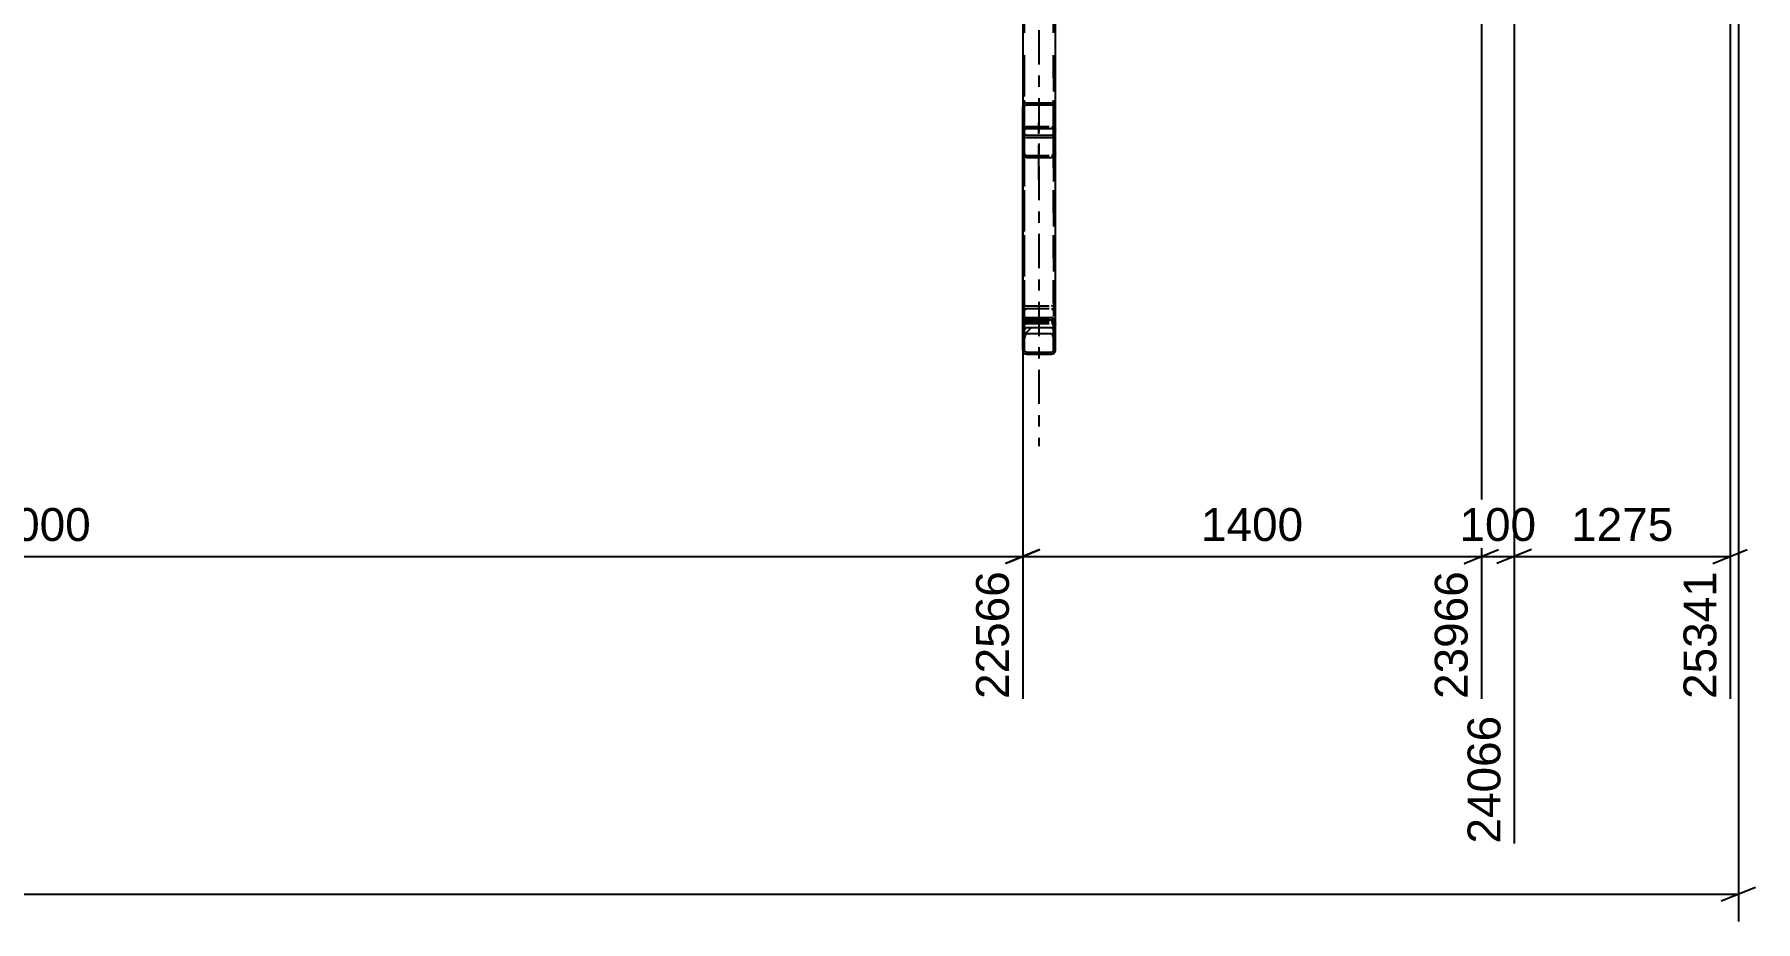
# Model space of a CAD drawing. Header units: millimetres. Extents: x -2250 to 594, y 0 to 1057.
# Drawn here: x -617.5 to -467.4, y 746.6 to 823.9 of the extents above; entities that cross this region are included whole.
import ezdxf

# ---------------------------------------------------------------- set-up
doc = ezdxf.new("R2010")
doc.units = ezdxf.units.MM
doc.linetypes.add('DXK_LINE_DOT2', pattern=[3.9198, 1.9599, -1.9599])
doc.linetypes.add('DXK_LINE_DOT3', pattern=[5.9187, 2.979, -0.9799, 0.9799, -0.9799])
doc.styles.add('Arial', font='ARIAL.TTF', dxfattribs={"height": 0.2})

# ---------------------------------------------------------------- blocks, each defined once
blk = doc.blocks.new('Part-761553754-4443 - 4377')
at = {"linetype": 'Continuous'}
h = blk.add_hatch(dxfattribs=at)
h.set_pattern_fill('', scale=0.7, style=0, pattern_type=0)
h.set_pattern_definition([(45, (-528.4267, 797.3472), (-1.5715, 1.5715), [])])
h.paths.add_polyline_path([(-528.43, 796.64), (-528.43, 797.35), (-528.45, 797.75), (-528.53, 798.09), (-528.64, 798.32), (-528.77, 798.4), (-530.94, 798.4), (-531.07, 798.32), (-531.18, 798.09), (-531.26, 797.75), (-531.28, 797.35), (-531.28, 796.64), (-531.11, 796.64), (-531.11, 797.35), (-531.1, 797.55), (-531.06, 797.72), (-531.01, 797.83), (-530.94, 797.87), (-528.77, 797.87), (-528.7, 797.83), (-528.65, 797.72), (-528.61, 797.55), (-528.6, 797.35), (-528.6, 796.64)])
at = {"color": 7, "linetype": 'DXK_LINE_DOT3'}
blk.add_line((-529.86, 859.82), (-529.86, 788.05), dxfattribs=at)
at = {"color": 2, "linetype": 'Continuous'}
for p, q in [((-528.77, 850.37), (-531.28, 850.37)), ((-531.28, 850.37), (-531.28, 817.63)), ((-528.43, 850.37), (-528.77, 850.37)), ((-528.43, 817.63), (-528.43, 850.37)), ((-531.28, 798.89), (-531.28, 813.54)), ((-528.43, 798.89), (-528.43, 813.54)), ((-531.28, 797.35), (-531.28, 798.39)), ((-531.26, 797.75), (-531.28, 797.35)), ((-531.28, 796.64), (-531.28, 797.35)), ((-531.11, 797.35), (-531.1, 797.55)), ((-531.11, 796.64), (-531.11, 797.35)), ((-530.94, 798.4), (-531.07, 798.32)), ((-531.01, 797.83), (-530.94, 797.87)), ((-530.94, 798.4), (-528.77, 798.4)), ((-530.94, 797.87), (-528.77, 797.87)), ((-528.64, 798.32), (-528.77, 798.4)), ((-528.77, 797.87), (-528.7, 797.83)), ((-528.61, 797.55), (-528.6, 797.35)), ((-528.6, 796.64), (-528.6, 797.35)), ((-528.43, 797.35), (-528.45, 797.75)), ((-528.43, 797.35), (-528.43, 798.39)), ((-528.43, 796.64), (-528.43, 797.35)), ((-531.28, 796.64), (-531.11, 796.64)), ((-528.6, 796.64), (-528.43, 796.64))]:
    blk.add_line(p, q, dxfattribs=at)
at = {"color": 7, "linetype": 'DXK_LINE_DOT2'}
for p, q in [((-531.11, 796.64), (-531.11, 850.37)), ((-528.7, 850.37), (-528.65, 850.37)), ((-528.65, 850.37), (-528.64, 850.37)), ((-528.64, 850.37), (-528.61, 850.37)), ((-528.61, 850.37), (-528.6, 850.37)), ((-528.6, 796.64), (-528.6, 850.37)), ((-531.28, 813.54), (-531.28, 817.63)), ((-528.43, 813.54), (-528.43, 817.63)), ((-531.28, 798.39), (-531.28, 798.89)), ((-531.28, 798.59), (-531.26, 798.72)), ((-531.26, 798.72), (-531.18, 798.83)), ((-531.18, 798.83), (-531.07, 798.9)), ((-531.1, 798.65), (-531.11, 798.59)), ((-531.06, 798.71), (-531.1, 798.65)), ((-531.07, 798.9), (-530.94, 798.93)), ((-531.01, 798.75), (-531.06, 798.71)), ((-530.94, 798.76), (-531.01, 798.75)), ((-530.94, 798.93), (-528.77, 798.93)), ((-530.94, 798.76), (-528.77, 798.76)), ((-528.77, 798.93), (-528.64, 798.9)), ((-528.7, 798.75), (-528.77, 798.76)), ((-528.65, 798.71), (-528.7, 798.75)), ((-528.61, 798.65), (-528.65, 798.71)), ((-528.64, 798.9), (-528.53, 798.83)), ((-528.6, 798.59), (-528.61, 798.65)), ((-528.53, 798.83), (-528.45, 798.72)), ((-528.45, 798.72), (-528.43, 798.59)), ((-528.43, 798.39), (-528.43, 798.89)), ((-531.28, 796.64), (-531.28, 797.35)), ((-528.43, 796.64), (-528.43, 797.35))]:
    blk.add_line(p, q, dxfattribs=at)
at = {"color": 2, "linetype": 'Continuous'}
for centre, radius, start, end in [((-530, 797.65), 1.26, 148.2612, 175.671), ((-530.47, 797.5), 0.632, 148.2612, 175.671), ((-529.24, 797.5), 0.632, 4.329, 31.7388), ((-529.71, 797.65), 1.26, 4.329, 31.7388)]:
    blk.add_arc(centre, radius, start, end, dxfattribs=at)
blk = doc.blocks.new('Part-761553754-4387 - 4377')
at = {"linetype": 'Continuous'}
h = blk.add_hatch(dxfattribs=at)
h.set_pattern_fill('', scale=0.7, style=0, pattern_type=0)
h.set_pattern_definition([(45, (-528.4267, 798.8935), (-1.5715, 1.5715), [])])
h.paths.add_polyline_path([(-528.43, 798.39), (-528.43, 798.89), (-528.45, 799.03), (-528.53, 799.15), (-528.64, 799.23), (-528.77, 799.26), (-530.94, 799.26), (-531.07, 799.23), (-531.18, 799.15), (-531.26, 799.03), (-531.28, 798.89), (-531.28, 798.39), (-531.11, 798.39), (-531.11, 798.89), (-531.1, 798.96), (-531.06, 799.02), (-531.01, 799.06), (-530.94, 799.07), (-528.77, 799.07), (-528.7, 799.06), (-528.65, 799.02), (-528.61, 798.96), (-528.6, 798.89), (-528.6, 798.39)])
at = {"color": 2, "linetype": 'Continuous'}
for p, q in [((-531.26, 799.03), (-531.28, 798.89)), ((-531.28, 798.89), (-531.28, 798.39)), ((-531.11, 798.89), (-531.1, 798.96)), ((-531.1, 798.9), (-531.11, 798.84)), ((-531.11, 798.39), (-531.11, 798.89)), ((-531.1, 798.96), (-531.06, 799.02)), ((-531.06, 798.96), (-531.1, 798.9)), ((-530.94, 799.26), (-531.07, 799.23)), ((-531.06, 799.02), (-531.01, 799.06)), ((-531.01, 798.99), (-531.06, 798.96)), ((-531.01, 799.06), (-530.94, 799.07)), ((-530.95, 799), (-531.01, 798.99)), ((-530.94, 799.26), (-528.77, 799.26)), ((-530.94, 799.07), (-528.77, 799.07)), ((-528.64, 799.23), (-528.77, 799.26)), ((-528.77, 799.07), (-528.7, 799.06)), ((-528.76, 799), (-528.7, 798.99)), ((-528.7, 799.06), (-528.65, 799.02)), ((-528.65, 798.96), (-528.7, 798.99)), ((-528.65, 799.02), (-528.61, 798.96)), ((-528.61, 798.9), (-528.65, 798.96)), ((-528.61, 798.96), (-528.6, 798.89)), ((-528.6, 798.84), (-528.61, 798.9)), ((-528.6, 798.39), (-528.6, 798.89)), ((-528.43, 798.89), (-528.45, 799.03)), ((-528.43, 798.39), (-528.43, 798.89)), ((-531.28, 798.39), (-531.11, 798.39)), ((-528.6, 798.39), (-528.43, 798.39))]:
    blk.add_line(p, q, dxfattribs=at)
at = {"color": 7, "linetype": 'DXK_LINE_DOT2'}
for p, q in [((-531.28, 798.84), (-531.26, 798.96)), ((-531.28, 798.39), (-531.28, 798.89)), ((-531.26, 798.96), (-531.18, 799.07)), ((-531.18, 799.07), (-531.07, 799.14)), ((-531.11, 798.39), (-531.11, 798.89)), ((-531.07, 799.14), (-530.94, 799.16)), ((-530.94, 799), (-530.95, 799)), ((-530.94, 799.16), (-528.77, 799.16)), ((-530.94, 799), (-528.77, 799)), ((-528.77, 799.16), (-528.64, 799.14)), ((-528.77, 799), (-528.76, 799)), ((-528.64, 799.14), (-528.53, 799.07)), ((-528.6, 798.39), (-528.6, 798.89)), ((-528.53, 799.07), (-528.45, 798.96)), ((-528.45, 798.96), (-528.43, 798.84)), ((-528.43, 798.39), (-528.43, 798.89))]:
    blk.add_line(p, q, dxfattribs=at)
at = {"color": 2, "linetype": 'Continuous'}
for centre, start, end in [((-530.93, 798.91), 114.1333, 159.07), ((-528.78, 798.91), 20.93, 65.8667)]:
    blk.add_arc(centre, 0.353, start, end, dxfattribs=at)
blk = doc.blocks.new('Part-761553754-4389 - 4377')
at = {"linetype": 'Continuous'}
h = blk.add_hatch(dxfattribs=at)
h.set_pattern_fill('', scale=0.7, style=0, pattern_type=0)
h.set_pattern_definition([(45, (-528.6383, 814.9956), (-1.5715, 1.5715), [])])
h.paths.add_polyline_path([(-528.77, 814.97), (-528.64, 815), (-528.53, 815.07), (-528.45, 815.19), (-528.43, 815.33), (-528.43, 817.63), (-528.45, 817.77), (-528.53, 817.88), (-528.64, 817.96), (-528.77, 817.99), (-530.94, 817.99), (-531.07, 817.96), (-531.18, 817.88), (-531.26, 817.77), (-531.28, 817.63), (-531.28, 815.33), (-531.26, 815.19), (-531.18, 815.07), (-531.07, 815), (-530.94, 814.97)])
h.paths.add_polyline_path([(-531.01, 815.16), (-531.06, 815.2), (-531.1, 815.26), (-531.11, 815.33), (-531.11, 817.63), (-531.1, 817.7), (-531.06, 817.76), (-531.01, 817.79), (-530.94, 817.81), (-528.77, 817.81), (-528.7, 817.79), (-528.65, 817.76), (-528.61, 817.7), (-528.6, 817.63), (-528.6, 815.33), (-528.61, 815.26), (-528.65, 815.2), (-528.7, 815.16), (-528.77, 815.15), (-530.94, 815.15)])
at = {"color": 2, "linetype": 'Continuous'}
for p, q in [((-530.94, 817.99), (-531.07, 817.96)), ((-530.94, 817.99), (-528.77, 817.99)), ((-528.64, 817.96), (-528.77, 817.99)), ((-531.26, 817.77), (-531.28, 817.63)), ((-531.28, 815.33), (-531.28, 817.63)), ((-531.11, 817.63), (-531.1, 817.7)), ((-531.11, 815.33), (-531.11, 817.63)), ((-531.1, 817.7), (-531.06, 817.76)), ((-531.06, 817.76), (-531.01, 817.79)), ((-531.01, 817.79), (-530.94, 817.81)), ((-530.94, 817.81), (-528.77, 817.81)), ((-528.77, 817.81), (-528.7, 817.79)), ((-528.7, 817.79), (-528.65, 817.76)), ((-528.65, 817.76), (-528.61, 817.7)), ((-528.61, 817.7), (-528.6, 817.63)), ((-528.6, 815.33), (-528.6, 817.63)), ((-528.43, 817.63), (-528.45, 817.77)), ((-528.43, 815.33), (-528.43, 817.63)), ((-531.28, 813.54), (-531.28, 815.33)), ((-531.28, 815.33), (-531.26, 815.19)), ((-531.1, 815.65), (-531.11, 815.59)), ((-531.1, 815.26), (-531.11, 815.33)), ((-531.06, 815.71), (-531.1, 815.65)), ((-531.06, 815.2), (-531.1, 815.26)), ((-531.07, 815), (-530.94, 814.97)), ((-531.01, 815.74), (-531.06, 815.71)), ((-531.01, 815.16), (-531.06, 815.2)), ((-530.94, 815.75), (-531.01, 815.74)), ((-530.94, 815.15), (-531.01, 815.16)), ((-530.94, 815.75), (-528.77, 815.75)), ((-530.94, 815.15), (-528.77, 815.15)), ((-530.94, 814.97), (-528.77, 814.97)), ((-528.7, 815.74), (-528.77, 815.75)), ((-528.7, 815.16), (-528.77, 815.15)), ((-528.77, 814.97), (-528.64, 815)), ((-528.65, 815.71), (-528.7, 815.74)), ((-528.65, 815.2), (-528.7, 815.16)), ((-528.61, 815.65), (-528.65, 815.71)), ((-528.61, 815.26), (-528.65, 815.2)), ((-528.6, 815.59), (-528.61, 815.65)), ((-528.6, 815.33), (-528.61, 815.26)), ((-528.45, 815.19), (-528.43, 815.33)), ((-528.43, 813.54), (-528.43, 815.33)), ((-531.26, 813.41), (-531.28, 813.54)), ((-528.43, 813.54), (-528.45, 813.41)), ((-531.18, 813.31), (-531.26, 813.41)), ((-531.07, 813.24), (-531.18, 813.31)), ((-530.94, 813.21), (-531.07, 813.24)), ((-530.94, 813.21), (-528.77, 813.21)), ((-528.64, 813.24), (-528.77, 813.21)), ((-528.53, 813.31), (-528.64, 813.24)), ((-528.45, 813.41), (-528.53, 813.31))]:
    blk.add_line(p, q, dxfattribs=at)
at = {"color": 7, "linetype": 'DXK_LINE_DOT2'}
for p, q in [((-531.28, 815.33), (-531.28, 817.63)), ((-531.11, 813.54), (-531.11, 817.63)), ((-528.6, 813.54), (-528.6, 817.63)), ((-528.43, 815.33), (-528.43, 817.63)), ((-531.28, 815.59), (-531.26, 815.71)), ((-531.26, 815.71), (-531.18, 815.82)), ((-531.18, 815.82), (-531.07, 815.89)), ((-531.07, 815.89), (-530.94, 815.91)), ((-530.94, 815.91), (-528.77, 815.91)), ((-528.77, 815.91), (-528.64, 815.89)), ((-528.64, 815.89), (-528.53, 815.82)), ((-528.53, 815.82), (-528.45, 815.71)), ((-528.45, 815.71), (-528.43, 815.59)), ((-531.11, 813.54), (-531.1, 813.48)), ((-531.1, 813.48), (-531.06, 813.42)), ((-528.65, 813.42), (-528.61, 813.48)), ((-528.61, 813.48), (-528.6, 813.54)), ((-531.06, 813.42), (-531.01, 813.39)), ((-531.01, 813.39), (-530.94, 813.38)), ((-530.94, 813.38), (-528.77, 813.38)), ((-528.77, 813.38), (-528.7, 813.39)), ((-528.7, 813.39), (-528.65, 813.42))]:
    blk.add_line(p, q, dxfattribs=at)
at = {"color": 7, "linetype": 'DXK_LINE_DOT3'}
blk.add_line((-529.86, 811.31), (-529.86, 816.48), dxfattribs=at)
at = {"color": 2, "linetype": 'Continuous'}
for centre, start, end in [((-530.93, 817.64), 114.1333, 159.07), ((-528.78, 817.64), 20.93, 65.8667), ((-530.93, 815.32), 200.93, 245.8667), ((-528.78, 815.32), 294.1333, 339.07)]:
    blk.add_arc(centre, 0.353, start, end, dxfattribs=at)
blk = doc.blocks.new('Part-761553754-4418 - 4377')
at = {"color": 7, "linetype": 'DXK_LINE_DOT2'}
for p, q in [((-531.28, 820.93), (-531.28, 798.93)), ((-531.11, 798.93), (-531.11, 820.93)), ((-528.6, 820.93), (-528.6, 798.93)), ((-528.43, 798.93), (-528.43, 820.93)), ((-531.26, 800), (-531.28, 799.83)), ((-531.18, 800.15), (-531.26, 800)), ((-531.07, 800.25), (-531.18, 800.15)), ((-531.1, 799.92), (-531.06, 799.99)), ((-530.94, 800.29), (-531.07, 800.25)), ((-531.06, 799.99), (-531.01, 800.04)), ((-531.01, 800.04), (-530.94, 800.06)), ((-530.94, 800.29), (-528.77, 800.29)), ((-530.94, 800.06), (-528.77, 800.06)), ((-528.64, 800.25), (-528.77, 800.29)), ((-528.77, 800.06), (-528.7, 800.04)), ((-528.7, 800.04), (-528.65, 799.99)), ((-528.65, 799.99), (-528.61, 799.92)), ((-528.53, 800.15), (-528.64, 800.25)), ((-528.45, 800), (-528.53, 800.15)), ((-528.43, 799.83), (-528.45, 800)), ((-531.28, 798.93), (-528.6, 798.93)), ((-531.11, 799.83), (-531.1, 799.92)), ((-528.61, 799.92), (-528.6, 799.83)), ((-528.6, 798.93), (-528.43, 798.93))]:
    blk.add_line(p, q, dxfattribs=at)
blk = doc.blocks.new('Part-761553754-4427 - 4377')
at = {"linetype": 'Continuous'}
h = blk.add_hatch(dxfattribs=at)
h.set_pattern_fill('', scale=0.7, style=0, pattern_type=0)
h.set_pattern_definition([(45, (-528.6383, 796.0986), (-1.5715, 1.5715), [])])
h.paths.add_polyline_path([(-528.77, 796.07), (-528.64, 796.1), (-528.53, 796.17), (-528.45, 796.28), (-528.43, 796.42), (-528.43, 796.64), (-528.6, 796.64), (-528.6, 796.42), (-528.61, 796.35), (-528.65, 796.29), (-528.7, 796.26), (-528.77, 796.24), (-530.94, 796.24), (-531.01, 796.26), (-531.06, 796.29), (-531.1, 796.35), (-531.11, 796.42), (-531.11, 796.64), (-531.28, 796.64), (-531.28, 796.42), (-531.26, 796.28), (-531.18, 796.17), (-531.07, 796.1), (-530.94, 796.07)])
at = {"color": 7, "linetype": 'DXK_LINE_DOT2'}
for p, q in [((-531.26, 798.72), (-531.28, 798.59)), ((-531.28, 796.64), (-531.28, 798.59)), ((-531.18, 798.83), (-531.26, 798.72)), ((-531.07, 798.9), (-531.18, 798.83)), ((-531.11, 798.59), (-531.1, 798.65)), ((-531.11, 796.64), (-531.11, 798.59)), ((-531.1, 798.65), (-531.06, 798.71)), ((-530.94, 798.93), (-531.07, 798.9)), ((-531.06, 798.71), (-531.01, 798.75)), ((-531.01, 798.75), (-530.94, 798.76)), ((-530.94, 798.93), (-528.77, 798.93)), ((-530.94, 798.76), (-528.77, 798.76)), ((-528.64, 798.9), (-528.77, 798.93)), ((-528.77, 798.76), (-528.7, 798.75)), ((-528.7, 798.75), (-528.65, 798.71)), ((-528.65, 798.71), (-528.61, 798.65)), ((-528.53, 798.83), (-528.64, 798.9)), ((-528.61, 798.65), (-528.6, 798.59)), ((-528.6, 796.64), (-528.6, 798.59)), ((-528.45, 798.72), (-528.53, 798.83)), ((-528.43, 798.59), (-528.45, 798.72)), ((-528.43, 796.64), (-528.43, 798.59))]:
    blk.add_line(p, q, dxfattribs=at)
at = {"color": 7, "linetype": 'DXK_LINE_DOT3'}
blk.add_line((-529.86, 797.5), (-529.86, 797.5), dxfattribs=at)
at = {"color": 2, "linetype": 'Continuous'}
for p, q in [((-531.28, 796.42), (-531.28, 796.64)), ((-531.28, 796.64), (-531.11, 796.64)), ((-531.28, 796.42), (-531.26, 796.28)), ((-531.11, 796.42), (-531.11, 796.64)), ((-531.1, 796.35), (-531.11, 796.42)), ((-531.06, 796.29), (-531.1, 796.35)), ((-531.07, 796.1), (-530.94, 796.07)), ((-531.01, 796.26), (-531.06, 796.29)), ((-530.94, 796.24), (-531.01, 796.26)), ((-530.94, 796.24), (-528.77, 796.24)), ((-530.94, 796.07), (-528.77, 796.07)), ((-528.7, 796.26), (-528.77, 796.24)), ((-528.77, 796.07), (-528.64, 796.1)), ((-528.65, 796.29), (-528.7, 796.26)), ((-528.61, 796.35), (-528.65, 796.29)), ((-528.6, 796.42), (-528.61, 796.35)), ((-528.6, 796.42), (-528.6, 796.64)), ((-528.6, 796.64), (-528.43, 796.64)), ((-528.45, 796.28), (-528.43, 796.42)), ((-528.43, 796.42), (-528.43, 796.64))]:
    blk.add_line(p, q, dxfattribs=at)
for centre, start, end in [((-530.94, 796.42), 202.5, 247.5), ((-528.77, 796.42), 292.5, 337.5)]:
    blk.add_arc(centre, 0.343, start, end, dxfattribs=at)
blk = doc.blocks.new('StraightDimension-761553754-5075 - 4377')
at = {"color": 7, "linetype": 'Continuous'}
for p, q in [((-531.28, 849.37), (-531.28, 766.03)), ((-491.28, 849.37), (-491.28, 766.03)), ((-529.78, 779.05), (-532.78, 777.85)), ((-492.78, 777.85), (-489.78, 779.05)), ((-531.28, 778.45), (-491.28, 778.45))]:
    blk.add_line(p, q, dxfattribs=at)
at = {"color": 0}
blk.add_wipeout([(-506.24, 779.2), (-506.24, 783.4), (-516.33, 783.4), (-516.33, 779.2)], dxfattribs=at)
at = {"color": 0, "linetype": 'Continuous'}
blk.add_wipeout([(-491.88, 777.75), (-496.08, 777.75), (-496.08, 765.43), (-491.88, 765.43)], dxfattribs=at)
at = {"color": 3, "style": 'Arial'}
blk.add_text('1400', height=2.865, dxfattribs=at).set_placement((-515.73, 779.8))
at = {"color": 3, "linetype": 'Continuous', "style": 'Arial'}
blk.add_text('23966', height=2.865, rotation=90.0002, dxfattribs=at).set_placement((-492.48, 766.03))
blk = doc.blocks.new('StraightDimension-761553754-5069 - 4377')
at = {"color": 7, "linetype": 'Continuous'}
for p, q in [((-491.28, 849.37), (-491.28, 766.03)), ((-488.42, 846.61), (-488.42, 753.43)), ((-492.78, 777.85), (-489.78, 779.05)), ((-486.92, 779.05), (-489.92, 777.85)), ((-491.28, 778.45), (-488.42, 778.45))]:
    blk.add_line(p, q, dxfattribs=at)
at = {"color": 0}
blk.add_wipeout([(-485.92, 779.2), (-485.92, 783.4), (-493.79, 783.4), (-493.79, 779.2)], dxfattribs=at)
at = {"color": 0, "linetype": 'Continuous'}
blk.add_wipeout([(-489.02, 765.15), (-493.22, 765.15), (-493.22, 752.83), (-489.02, 752.83)], dxfattribs=at)
at = {"color": 3, "style": 'Arial'}
blk.add_text('100', height=2.865, dxfattribs=at).set_placement((-493.19, 779.8))
at = {"color": 3, "linetype": 'Continuous', "style": 'Arial'}
blk.add_text('24066', height=2.865, rotation=90.0002, dxfattribs=at).set_placement((-489.62, 753.43))
blk = doc.blocks.new('StraightDimension-761553754-4870 - 4377')
at = {"color": 7, "linetype": 'Continuous'}
for p, q in [((-468.87, 845.94), (-468.87, 746.63)), ((-1144.55, 749.03), (-468.87, 749.03)), ((-470.37, 748.43), (-467.37, 749.63))]:
    blk.add_line(p, q, dxfattribs=at)
blk = doc.blocks.new('StraightDimension-761553754-5053 - 4377')
at = {"color": 7, "linetype": 'Continuous'}
for p, q in [((-531.28, 849.37), (-531.28, 766.03)), ((-532.78, 777.85), (-529.78, 779.05)), ((-702.71, 778.45), (-531.28, 778.45))]:
    blk.add_line(p, q, dxfattribs=at)
at = {"color": 0}
blk.add_wipeout([(-611.95, 779.2), (-611.95, 783.4), (-622.05, 783.4), (-622.05, 779.2)], dxfattribs=at)
at = {"color": 0, "linetype": 'Continuous'}
blk.add_wipeout([(-531.88, 777.75), (-536.08, 777.75), (-536.08, 765.43), (-531.88, 765.43)], dxfattribs=at)
at = {"color": 3, "style": 'Arial'}
blk.add_text('6000', height=2.865, dxfattribs=at).set_placement((-621.45, 779.8))
at = {"color": 3, "linetype": 'Continuous', "style": 'Arial'}
blk.add_text('22566', height=2.865, rotation=90.0002, dxfattribs=at).set_placement((-532.48, 766.03))
blk = doc.blocks.new('StraightDimension-761553754-5061 - 4377')
at = {"color": 7, "linetype": 'Continuous'}
for p, q in [((-469.59, 849.37), (-469.59, 766.03)), ((-488.42, 846.61), (-488.42, 753.43)), ((-486.92, 779.05), (-489.92, 777.85)), ((-471.09, 777.85), (-468.09, 779.05)), ((-488.42, 778.45), (-469.59, 778.45))]:
    blk.add_line(p, q, dxfattribs=at)
at = {"color": 0}
blk.add_wipeout([(-473.96, 779.2), (-473.96, 783.4), (-484.05, 783.4), (-484.05, 779.2)], dxfattribs=at)
at = {"color": 0, "linetype": 'Continuous'}
blk.add_wipeout([(-470.19, 777.75), (-474.39, 777.75), (-474.39, 765.43), (-470.19, 765.43)], dxfattribs=at)
at = {"color": 3, "style": 'Arial'}
blk.add_text('1275', height=2.865, dxfattribs=at).set_placement((-483.45, 779.8))
at = {"color": 3, "linetype": 'Continuous', "style": 'Arial'}
blk.add_text('25341', height=2.865, rotation=90.0002, dxfattribs=at).set_placement((-470.79, 766.03))

msp = doc.modelspace()

# ---------------------------------------------------------------- block references
for name in ['Part-761553754-4443 - 4377', 'Part-761553754-4418 - 4377', 'Part-761553754-4389 - 4377', 'Part-761553754-4387 - 4377', 'Part-761553754-4427 - 4377']:
    msp.add_blockref(name, (0, 0))

# ---------------------------------------------------------------- next in the draw order: block references
msp.add_blockref('StraightDimension-761553754-5075 - 4377', (0, 0))

# ---------------------------------------------------------------- next in the draw order: block references
msp.add_blockref('StraightDimension-761553754-5069 - 4377', (0, 0))

# ---------------------------------------------------------------- next in the draw order: block references
msp.add_blockref('StraightDimension-761553754-4870 - 4377', (0, 0))

# ---------------------------------------------------------------- next in the draw order: block references
for name in ['StraightDimension-761553754-5053 - 4377', 'StraightDimension-761553754-5061 - 4377']:
    msp.add_blockref(name, (0, 0))

doc.saveas('drawing.dxf')
